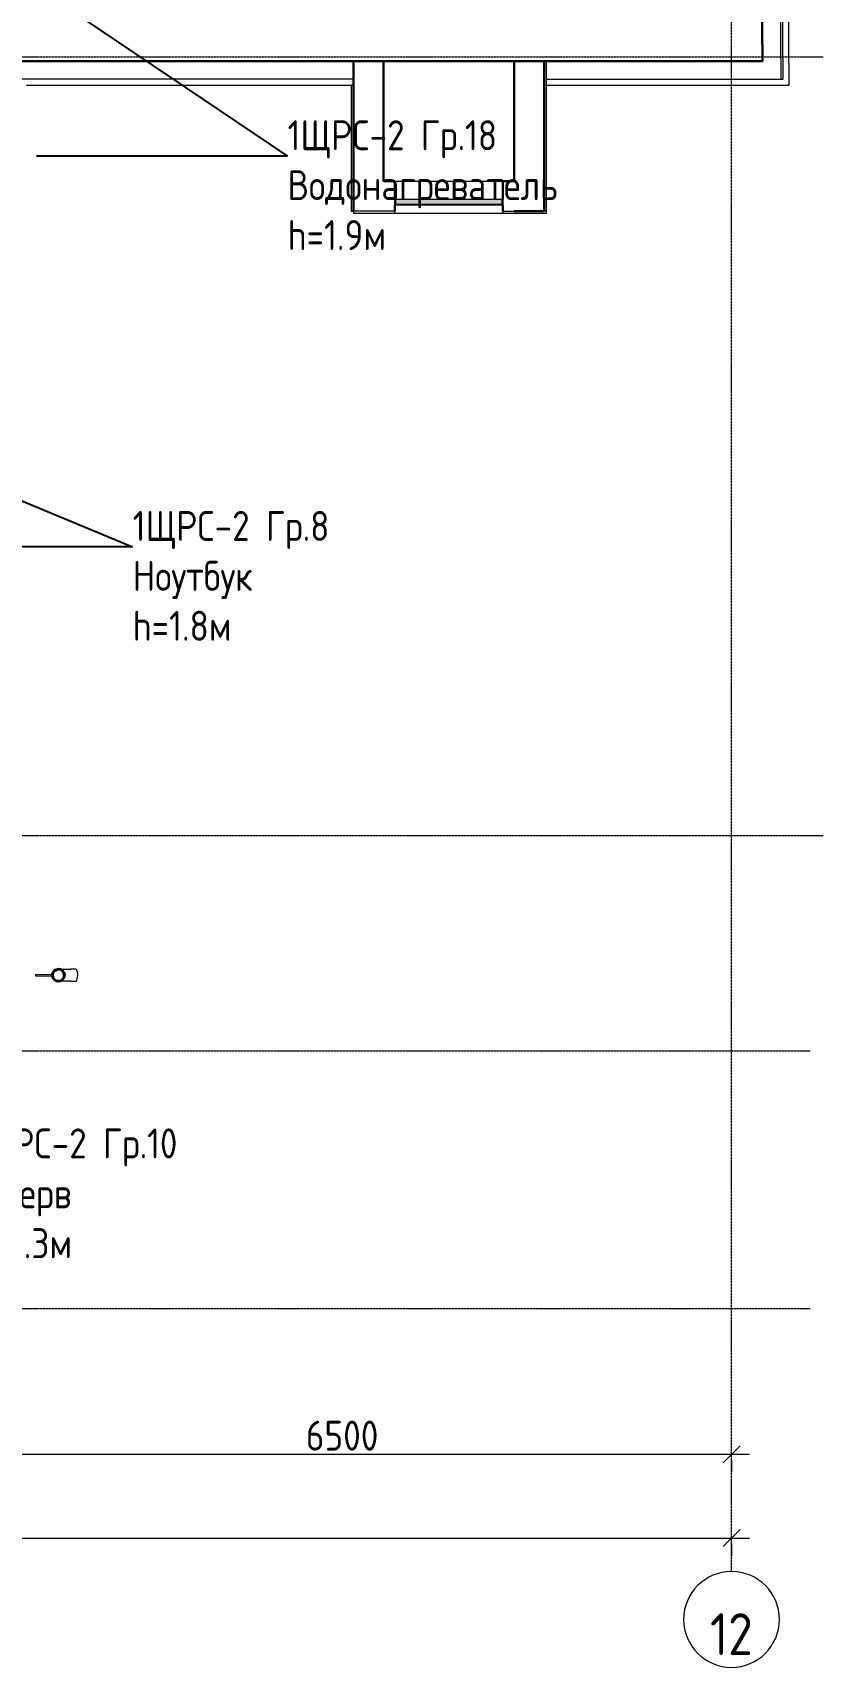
# Model space of a CAD drawing. Header units: millimetres. Extents: x -32 to 417638015, y -35 to 175284279.
# Drawn here: x 219212 to 225810, y 46617 to 60264 of the extents above; entities that cross this region are included whole.
import ezdxf
from ezdxf import colors
from ezdxf.entities.mleader import LeaderData, LeaderLine
from ezdxf.math import Vec2, Vec3

# ---------------------------------------------------------------- set-up
doc = ezdxf.new("R2010")
doc.units = ezdxf.units.MM
doc.linetypes.add('ADSK_Линия сетки', pattern=[25, 20, -2.5, 0, -2.5])
for name, color, linetype, lineweight in [('_ Окна', 7, 'Continuous', 9), ('Обобщенные модели', 7, 'Continuous', 18), ('Окна', 7, 'Continuous', 9), ('Оси', 253, 'Continuous', 9), ('Размеры', 7, 'Continuous', 9), ('Стены внутренние', 7, 'Continuous', 18), ('Стены наружные', 7, 'Continuous', 18), ('Стены несущие', 7, 'Continuous', 30), ('Стены отделка', 7, 'Continuous', 30), ('Стены штриховка', 7, 'Continuous', 9), ('ШТРИХОВКА', 252, 'Continuous', 15)]:
    doc.layers.add(name, color=color, linetype=linetype, lineweight=lineweight)
doc.layers.add('_ЭМ_Надписи', color=7, linetype='Continuous')
doc.styles.add('GOST Common', font='GOST_Common.ttf', dxfattribs={"width": 0.9, "height": 350})
doc.styles.add('GOST Common_1', font='GOST_Common.ttf', dxfattribs={"width": 0.9, "height": 250})
doc.styles.add('ЭОМ', font='isocpeur.ttf', dxfattribs={"width": 0.85, "height": 250})
doc.dimstyles.new('ADSK_Основной_2_5_мм', dxfattribs={"dimscale": 304.8, "dimtxt": 251.428749, "dimasz": 0.463911, "dimexe": 0.492126, "dimexo": 0.492126, "dimgap": 0.098425, "dimtad": 1, "dimrnd": 0.01, "dimdsep": 46, "dimtxsty": 'GOST Common_1', "dimblk1": 'OBLIQUE', "dimblk2": 'OBLIQUE', "dimsah": 1, "dimcen": 0.09, "dimdle": 0.492126, "dimazin": 2, "dimtfac": 1, "dimtdec": 4, "dimtix": 1, "dimtmove": 0, "dimatfit": 3, "dimfxl": 1, "dimtvp": 1, "dimtolj": 1, "dimtzin": 0, "dimlwd": 20, "dimlwe": 20, "dimarcsym": 2})

# ---------------------------------------------------------------- blocks, each defined once
blk = doc.blocks.new('_Oblique')
at = {"color": 0, "linetype": 'ByBlock', "lineweight": -2}
blk.add_line((-0.5, -0.5), (0.5, 0.5), dxfattribs=at)
blk = doc.blocks.new('*D113')
at = {"layer": 'Defpoints', "color": 0, "transparency": 16777216}
for p in [(49407, -3083), (55907, -3083), (55907, -3183)]:
    blk.add_point(p, dxfattribs=at)
at = {"layer": 'Размеры', "color": 0, "lineweight": 20, "transparency": 16777216}
for p, q in [((49257, -3183), (56057, -3183)), ((49407, -3233), (49407, -3333)), ((55907, -3233), (55907, -3333))]:
    blk.add_line(p, q, dxfattribs=at)
at = {"layer": 'Размеры', "color": 0, "lineweight": 20, "transparency": 16777216, "xscale": 141.4, "yscale": 141.4, "zscale": 141.4, "rotation": 180}
blk.add_blockref('_Oblique', (49407, -3183), dxfattribs=at)
at = {"layer": 'Размеры', "color": 0, "lineweight": 20, "transparency": 16777216, "xscale": 141.4, "yscale": 141.4, "zscale": 141.4}
blk.add_blockref('_Oblique', (55907, -3183), dxfattribs=at)
at = {"layer": 'Размеры', "color": 0, "lineweight": 20, "transparency": 16777216, "insert": (52657, -3028), "char_height": 250, "width": 756.84, "attachment_point": 5, "style": 'GOST Common_1'}
blk.add_mtext('\\A1;6500', dxfattribs=at)
blk = doc.blocks.new('*D114')
at = {"layer": 'Defpoints', "color": 0, "transparency": 16777216}
for p in [(-5943, -3783), (55907, -3783), (55907, -3883)]:
    blk.add_point(p, dxfattribs=at)
at = {"layer": 'Размеры', "color": 0, "lineweight": 20, "transparency": 16777216}
for p, q in [((-6093, -3883), (56057, -3883)), ((-5943, -3933), (-5943, -4033)), ((55907, -3933), (55907, -4033))]:
    blk.add_line(p, q, dxfattribs=at)
at = {"layer": 'Размеры', "color": 0, "lineweight": 20, "transparency": 16777216, "xscale": 141.4, "yscale": 141.4, "zscale": 141.4, "rotation": 180}
blk.add_blockref('_Oblique', (-5943, -3883), dxfattribs=at)
at = {"layer": 'Размеры', "color": 0, "lineweight": 20, "transparency": 16777216, "xscale": 141.4, "yscale": 141.4, "zscale": 141.4}
blk.add_blockref('_Oblique', (55907, -3883), dxfattribs=at)
at = {"layer": 'Размеры', "color": 0, "lineweight": 20, "transparency": 16777216, "insert": (24982, -3728), "char_height": 250, "width": 889.8, "attachment_point": 5, "style": 'GOST Common_1'}
blk.add_mtext('\\A1;61850', dxfattribs=at)
blk = doc.blocks.new('1 этаж')
at = {"layer": 'Окна'}
for points in [[(53128.067, 7291.943), (53992.201, 7291.943), (53994.701, 7294.443), (53099.701, 7294.443), (53102.201, 7291.943)], [(53992.201, 7252.137), (53992.201, 7291.943), (53102.201, 7291.943), (53102.201, 7252.137), (53989.506, 7252.137)], [(53989.506, 7249.443), (53992.201, 7252.137), (53102.201, 7252.137), (53104.895, 7249.443), (53988.361, 7249.443)], [(53947.201, 7246.943), (53949.701, 7249.443), (53144.701, 7249.443), (53147.201, 7246.943)], [(53147.201, 7244.443), (53947.201, 7244.443), (53947.201, 7246.943), (53147.201, 7246.943)]]:
    blk.add_hatch(color=8, dxfattribs=at).paths.add_polyline_path(points)
at = {"layer": '_ Окна', "color": 8, "lineweight": 18}
for p, q in [((53097.201, 7294.443), (53099.701, 7294.443)), ((53097.201, 7244.443), (53097.201, 7294.443)), ((53147.201, 7244.443), (53097.201, 7244.443)), ((53099.701, 7294.443), (53102.201, 7291.943)), ((53102.201, 7291.943), (53102.201, 7252.137)), ((53102.201, 7252.137), (53104.895, 7249.443)), ((53104.895, 7249.443), (53144.701, 7249.443)), ((53144.701, 7249.443), (53147.201, 7246.943)), ((53147.201, 7246.943), (53147.201, 7244.443)), ((53947.201, 7246.943), (53949.701, 7249.443)), ((53947.201, 7244.443), (53947.201, 7246.943)), ((53997.201, 7244.443), (53947.201, 7244.443)), ((53949.701, 7249.443), (53989.506, 7249.443)), ((53989.506, 7249.443), (53992.201, 7252.137)), ((53992.201, 7291.943), (53994.701, 7294.443)), ((53992.201, 7252.137), (53992.201, 7291.943)), ((53994.701, 7294.443), (53997.201, 7294.443)), ((53997.201, 7294.443), (53997.201, 7244.443))]:
    blk.add_line(p, q, dxfattribs=at)
at = {"layer": 'Обобщенные модели', "color": 8}
for p, q in [((50238.462, 821.032), (50099.325, 819.976)), ((50099.325, 819.976), (50099.401, 809.976)), ((50435.125, 867.526), (50392.622, 867.203)), ((50099.401, 809.976), (50238.538, 811.032)), ((50393.381, 767.206), (50435.884, 767.528))]:
    blk.add_line(p, q, dxfattribs=at)
at = {"layer": 'Обобщенные модели', "color": 8, "flags": 128}
for points in [[(50301.994, 866.515), (50303.265, 866.525), (50305.928, 866.545), (50308.804, 866.567), (50311.889, 866.59), (50315.177, 866.615), (50318.663, 866.642), (50322.341, 866.67), (50326.206, 866.699), (50330.251, 866.73), (50334.47, 866.762), (50338.857, 866.795), (50343.404, 866.829), (50348.103, 866.865), (50352.948, 866.902), (50357.93, 866.94), (50363.043, 866.978), (50368.276, 867.018), (50373.623, 867.059), (50379.074, 867.1), (50384.621, 867.142), (50390.255, 867.185), (50392.622, 867.203)], [(50393.381, 767.206), (50387.714, 767.163), (50382.129, 767.12), (50376.637, 767.079), (50371.246, 767.038), (50365.964, 766.998), (50360.8, 766.959), (50355.763, 766.92), (50350.86, 766.883), (50346.099, 766.847), (50341.488, 766.812), (50337.034, 766.778), (50332.744, 766.746), (50328.626, 766.714), (50324.685, 766.684), (50320.928, 766.656), (50317.362, 766.629), (50313.991, 766.603), (50310.821, 766.579), (50307.858, 766.557), (50305.105, 766.536), (50302.753, 766.518)]]:
    blk.add_lwpolyline(points, dxfattribs=at)
at = {"layer": 'Обобщенные модели', "color": 8}
for start, end in [(0.4348438, 180.4348438), (180.4348438, 0.4348438)]:
    blk.add_arc((50289.357, 816.418), 52, start, end, dxfattribs=at)
at = {"layer": 'Обобщенные модели', "color": 8, "lineweight": 40}
for start, end in [(0.4348438, 180.4348438), (180.4348438, 0.4348438)]:
    blk.add_arc((50289.357, 816.418), 50, start, end, dxfattribs=at)
at = {"layer": 'Обобщенные модели', "color": 8}
for start_param, end_param in [(4.71238898, 6.283185307), (3.141592654, 4.71238898)]:
    blk.add_ellipse((50435.505, 817.527), major_axis=(-0.379, 49.999), ratio=0.309016994, start_param=start_param, end_param=end_param, dxfattribs=at)
at = {"layer": 'Окна', "color": 8}
for p, q in [((53099.701, 7294.443), (53994.701, 7294.443)), ((53992.201, 7291.943), (53102.201, 7291.943)), ((53992.201, 7252.137), (53102.201, 7252.137)), ((53144.701, 7249.443), (53949.701, 7249.443)), ((53947.201, 7246.943), (53147.201, 7246.943)), ((53947.201, 7244.443), (53147.201, 7244.443))]:
    blk.add_line(p, q, dxfattribs=at)
at = {"layer": 'Оси', "color": 8, "linetype": 'ADSK_Линия сетки'}
for p, q in [((55906.766, -4162.595), (55906.766, 44411.9)), ((-9557.528, 8483.902), (56672.201, 8483.902)), ((-9557.528, 1983.902), (56672.201, 1983.902)), ((-9557.528, 183.902), (56562.053, 183.902)), ((-9557.528, -1966.098), (56562.053, -1966.098))]:
    blk.add_line(p, q, dxfattribs=at)
at = {"layer": 'Оси', "color": 8, "lineweight": 20}
for start, end in [(360, 180), (180, 360)]:
    blk.add_arc((55906.766, -4562.595), 400, start, end, dxfattribs=at)
at = {"layer": 'Стены внутренние', "color": 8}
blk.add_line((53097.201, 7444.443), (53997.201, 7444.443), dxfattribs=at)
at = {"layer": 'Стены наружные', "color": 8}
for p, q in [((52752.203, 7194.443), (52752.203, 7174.443)), ((54362.201, 7174.443), (52752.203, 7174.443)), ((53097.201, 7174.443), (53097.201, 7194.443)), ((53997.201, 7194.443), (53997.201, 7174.443)), ((54362.201, 7194.443), (54342.201, 7194.443)), ((54362.201, 7174.443), (54362.201, 7194.443))]:
    blk.add_line(p, q, dxfattribs=at)
at = {"layer": 'Стены несущие', "color": 8}
for p, q in [((56165.16, 8448.331), (56155.761, 9610.482)), ((49823.433, 8448.331), (56165.16, 8448.331)), ((52752.201, 7194.443), (52752.201, 8448.331)), ((53002.201, 7444.443), (53002.201, 8448.331)), ((54092.201, 8448.331), (54092.201, 7444.443)), ((54342.201, 8448.331), (54342.201, 7194.443)), ((53097.201, 7444.443), (53002.201, 7444.443)), ((53097.201, 7294.443), (53097.201, 7444.443)), ((54092.201, 7444.443), (53997.201, 7444.443)), ((53997.201, 7444.443), (53997.201, 7294.443)), ((53097.201, 7194.443), (53097.201, 7244.443)), ((53997.201, 7244.443), (53997.201, 7194.443)), ((54092.201, 7194.443), (54342.201, 7194.443))]:
    blk.add_line(p, q, dxfattribs=at)
at = {"layer": 'Стены отделка', "color": 8, "lineweight": 9}
for p, q in [((56156.48, 9610.487), (56165.879, 8448.331)), ((56337.098, 8298.331), (56326.475, 9611.862)), ((56387.504, 8248.331), (56376.473, 9612.267)), ((54362.201, 7194.443), (54362.201, 8448.331)), ((56165.879, 8448.331), (56165.16, 8448.331)), ((52752.201, 8298.331), (49973.891, 8298.331)), ((50024.043, 8248.331), (52732.201, 8248.331)), ((52732.201, 8248.331), (52732.201, 7194.443)), ((54342.201, 8248.331), (56387.504, 8248.331)), ((54362.201, 8298.331), (56337.098, 8298.331)), ((52732.201, 7194.443), (52752.201, 7194.443))]:
    blk.add_line(p, q, dxfattribs=at)
at = {"layer": 'Стены штриховка', "color": 8}
for p, q in [((56306.475, 9611.7), (56317.097, 8298.331)), ((52752.201, 8248.331), (52732.201, 8248.331)), ((53097.201, 7194.443), (52752.201, 7194.443)), ((53997.201, 7194.443), (54092.201, 7194.443))]:
    blk.add_line(p, q, dxfattribs=at)
at = {"layer": 'Оси', "color": 8, "insert": (55905.935, -4685.5), "char_height": 350, "width": 387, "attachment_point": 5, "line_spacing_factor": 1.022766, "style": 'GOST Common'}
blk.add_mtext('\\pxqc,t0.25714,0.51429,0.77143,1.02857,1.28571,1.54286,1.8,2.05714,2.31429,2.57143,2.82857,3.08571,3.34286,3.6,3.85714,4.11429,4.37143,4.62857,4.88571,5.14286,5.4,5.65714,5.91429,6.17143,6.42857,6.68571,6.94286,7.2,7.45714,7.71429,7.97143,8.22857;{12}', dxfattribs=at)
at = {"layer": 'Размеры', "color": 8, "lineweight": 20}
for base, p1, p2, override, picture, middle in [((55906.766, -3182.655), (49406.766, -3082.671), (55906.766, -3082.671), {"dimpost": '<>', "dimfxl": 6500}, '*D113', (52656.766, -3027.655)), ((55906.766, -3882.655), (-5943.234, -3782.671), (55906.766, -3782.671), {"dimpost": '<>', "dimfxl": 61850}, '*D114', (24981.766, -3727.655))]:
    dim = blk.add_linear_dim(base=base, p1=p1, p2=p2, dimstyle='ADSK_Основной_2_5_мм', override=override, dxfattribs=at)
    dim.commit()
    dim.dimension.update_dxf_attribs({"geometry": picture, "text_midpoint": middle})

msp = doc.modelspace()

# ---------------------------------------------------------------- block references
at = {"layer": 'ШТРИХОВКА'}
msp.add_blockref('1 этаж', (169137, 51579), dxfattribs=at)

# ---------------------------------------------------------------- leaders
at = {"layer": '_ЭМ_Надписи', "color": 7, "ltscale": 5}
ml = msp.add_multileader_mtext('Standard', dxfattribs=at)
ml.set_content('{\\fGOST Common|b0|i0|c204|p34;\\W0.9;\\C256;1ЩРС-2\\fISOCPEUR|b0|i0|c204|p34;\\W0.85; Гр.18\\PВодонагреватель\\P\\fGOST Common|b0|i0|c0|p34;\\W0.9;h=\\fGOST Common|b0|i0|c204|p34;1\\fGOST Common|b0|i0|c0|p34;.\\fGOST Common|b0|i0|c204|p34;9м}', color=1, style='ЭОМ')
ml.set_leader_properties()
ml.build(insert=Vec2(0, 0))
ml.multileader.update_dxf_attribs({"text_left_attachment_type": 6, "text_right_attachment_type": 6, "dogleg_length": 0, "arrow_head_size": 200})
ctx = ml.context
ctx.base_point, ctx.char_height, ctx.arrow_head_size, ctx.landing_gap_size, ctx.plane_origin = Vec3(221339, 59233, -64), 250, 200, 0, Vec3(200547, 71648, -64)
ctx.left_attachment, ctx.right_attachment = 6, 6
notes = []
notes.append((ctx, [(0, (1, 1, 0), (221339, 59233, -64), (1, 0), 0, [(0, [(219134, 60720, -64)], 0, [])])]))
ctx.mtext.insert, ctx.mtext.width, ctx.mtext.defined_height, ctx.mtext.flow_direction = Vec3(221339, 59533, -64), 2073.81, 546, 5
ml = msp.add_multileader_mtext('Standard', dxfattribs=at)
ml.set_content('{\\fGOST Common|b0|i0|c204|p34;\\W0.9;\\C256;1ЩРС-2\\fISOCPEUR|b0|i0|c204|p34;\\W0.85; Гр.8\\P\\pxql;Ноутбук\\P\\fGOST Common|b0|i0|c0|p34;\\W0.9;h=\\fGOST Common|b0|i0|c204|p34;1\\fGOST Common|b0|i0|c0|p34;.\\fGOST Common|b0|i0|c204|p34;8м}', color=1, style='ЭОМ')
ml.set_leader_properties()
ml.build(insert=Vec2(0, 0))
ml.multileader.update_dxf_attribs({"text_left_attachment_type": 6, "text_right_attachment_type": 6, "dogleg_length": 0, "arrow_head_size": 200})
ctx = ml.context
ctx.base_point, ctx.char_height, ctx.arrow_head_size, ctx.landing_gap_size, ctx.plane_origin = Vec3(220046, 55971, -64), 250, 200, 0, Vec3(198610, 67781, -64)
ctx.left_attachment, ctx.right_attachment = 6, 6
notes.append((ctx, [(0, (1, 1, 0), (220046, 55971, -64), (1, 0), 0, [(1, [(217790, 54734, -64), (216521, 54703, -64), (217917, 56857, -64)], 0, [])])]))
ctx.mtext.insert, ctx.mtext.width, ctx.mtext.defined_height, ctx.mtext.flow_direction = Vec3(220046, 56271, -64), 2073.81, 546, 5
ml = msp.add_multileader_mtext('Standard', dxfattribs=at)
ml.set_content('{\\fGOST Common|b0|i0|c204|p34;\\W0.9;\\C256;1ЩРС-2\\fISOCPEUR|b0|i0|c204|p34;\\W0.85; Гр.10\\P\\pxql;резерв\\P\\fGOST Common|b0|i0|c0|p34;\\W0.9;h=\\fGOST Common|b0|i0|c204|p34;0\\fGOST Common|b0|i0|c0|p34;.\\fGOST Common|b0|i0|c204|p34;3м}', color=1, style='ЭОМ')
ml.set_leader_properties()
ml.build(insert=Vec2(0, 0))
ml.multileader.update_dxf_attribs({"text_left_attachment_type": 6, "text_right_attachment_type": 6, "dogleg_length": 0, "arrow_head_size": 200})
ctx = ml.context
ctx.base_point, ctx.char_height, ctx.arrow_head_size, ctx.landing_gap_size, ctx.plane_origin = Vec3(218686, 50816), 250, 200, 0, Vec3(193330, 66095)
ctx.left_attachment, ctx.right_attachment = 6, 6
notes.append((ctx, [(0, (1, 1, 0), (218686, 50816), (1, 0), 0, [(0, [(217556, 52323)], 0, [])])]))
ctx.mtext.insert, ctx.mtext.width, ctx.mtext.defined_height, ctx.mtext.flow_direction = Vec3(218686, 51116), 2073.81, 546, 5
for ctx, leaders in notes:
    for number, flags, end, landing, length, lines in leaders:
        leader = LeaderData()
        leader.index, (leader.has_last_leader_line, leader.has_dogleg_vector, leader.attachment_direction) = number, flags
        leader.last_leader_point, leader.dogleg_vector, leader.dogleg_length = Vec3(end), Vec3(landing), length
        for number, points, colour, breaks in lines:
            line = LeaderLine()
            line.index, line.vertices, line.color, line.breaks = number, Vec3.list(points), colors.encode_raw_color(colour), breaks
            leader.lines.append(line)
        ctx.leaders.append(leader)

doc.saveas('drawing.dxf')
